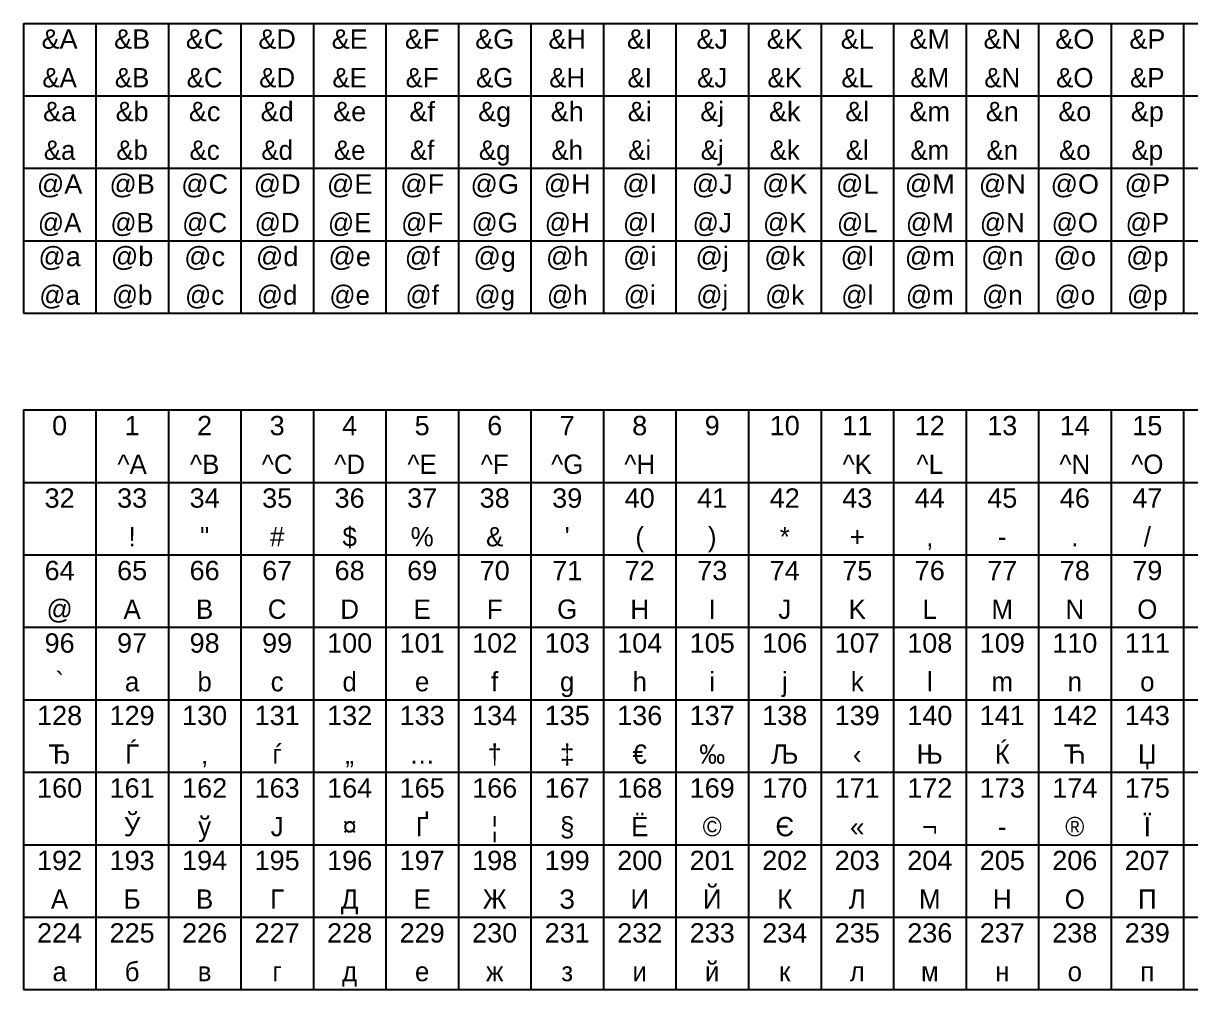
# Model space of a CAD drawing. Header units: millimetres. Extents: x 0 to 480, y -200 to 0.
# Drawn here: x 0 to 241.5, y -200 to 0 of the extents above; entities that cross this region are included whole.
import ezdxf
from ezdxf.enums import TextEntityAlignment as Align

# ---------------------------------------------------------------- set-up
doc = ezdxf.new("R2010")
doc.units = ezdxf.units.MM
doc.styles.get("Standard").update_dxf_attribs({"font": 'arial.ttf'})
doc.styles.add('t', font='es_win.shx', dxfattribs={"bigfont": 'my_b_f.shx'})

# ---------------------------------------------------------------- blocks, each defined once
blk = doc.blocks.new('*U53')
blk.add_text('&A', height=4).set_placement((7.5, -5.25), align=Align.CENTER)
at = {"style": 't'}
blk.add_text('&A', height=4, dxfattribs=at).set_placement((7.5, -13.25), align=Align.CENTER)
blk = doc.blocks.new('*U54')
blk.add_text('&B', height=4).set_placement((7.5, -5.25), align=Align.CENTER)
at = {"style": 't'}
blk.add_text('&B', height=4, dxfattribs=at).set_placement((7.5, -13.25), align=Align.CENTER)
blk = doc.blocks.new('*U55')
blk.add_text('&C', height=4).set_placement((7.5, -5.25), align=Align.CENTER)
at = {"style": 't'}
blk.add_text('&C', height=4, dxfattribs=at).set_placement((7.5, -13.25), align=Align.CENTER)
blk = doc.blocks.new('*U56')
blk.add_text('&D', height=4).set_placement((7.5, -5.25), align=Align.CENTER)
at = {"style": 't'}
blk.add_text('&D', height=4, dxfattribs=at).set_placement((7.5, -13.25), align=Align.CENTER)
blk = doc.blocks.new('*U57')
blk.add_text('&E', height=4).set_placement((7.5, -5.25), align=Align.CENTER)
at = {"style": 't'}
blk.add_text('&E', height=4, dxfattribs=at).set_placement((7.5, -13.25), align=Align.CENTER)
blk = doc.blocks.new('*U58')
blk.add_text('&F', height=4).set_placement((7.5, -5.25), align=Align.CENTER)
at = {"style": 't'}
blk.add_text('&F', height=4, dxfattribs=at).set_placement((7.5, -13.25), align=Align.CENTER)
blk = doc.blocks.new('*U59')
blk.add_text('&G', height=4).set_placement((7.5, -5.25), align=Align.CENTER)
at = {"style": 't'}
blk.add_text('&G', height=4, dxfattribs=at).set_placement((7.5, -13.25), align=Align.CENTER)
blk = doc.blocks.new('*U60')
blk.add_text('&H', height=4).set_placement((7.5, -5.25), align=Align.CENTER)
at = {"style": 't'}
blk.add_text('&H', height=4, dxfattribs=at).set_placement((7.5, -13.25), align=Align.CENTER)
blk = doc.blocks.new('*U61')
blk.add_text('&I', height=4).set_placement((7.5, -5.25), align=Align.CENTER)
at = {"style": 't'}
blk.add_text('&I', height=4, dxfattribs=at).set_placement((7.5, -13.25), align=Align.CENTER)
blk = doc.blocks.new('*U62')
blk.add_text('&J', height=4).set_placement((7.5, -5.25), align=Align.CENTER)
at = {"style": 't'}
blk.add_text('&J', height=4, dxfattribs=at).set_placement((7.5, -13.25), align=Align.CENTER)
blk = doc.blocks.new('*U63')
blk.add_text('&K', height=4).set_placement((7.5, -5.25), align=Align.CENTER)
at = {"style": 't'}
blk.add_text('&K', height=4, dxfattribs=at).set_placement((7.5, -13.25), align=Align.CENTER)
blk = doc.blocks.new('*U64')
blk.add_text('&L', height=4).set_placement((7.5, -5.25), align=Align.CENTER)
at = {"style": 't'}
blk.add_text('&L', height=4, dxfattribs=at).set_placement((7.5, -13.25), align=Align.CENTER)
blk = doc.blocks.new('*U65')
blk.add_text('&M', height=4).set_placement((7.5, -5.25), align=Align.CENTER)
at = {"style": 't'}
blk.add_text('&M', height=4, dxfattribs=at).set_placement((7.5, -13.25), align=Align.CENTER)
blk = doc.blocks.new('*U66')
blk.add_text('&N', height=4).set_placement((7.5, -5.25), align=Align.CENTER)
at = {"style": 't'}
blk.add_text('&N', height=4, dxfattribs=at).set_placement((7.5, -13.25), align=Align.CENTER)
blk = doc.blocks.new('*U67')
blk.add_text('&O', height=4).set_placement((7.5, -5.25), align=Align.CENTER)
at = {"style": 't'}
blk.add_text('&O', height=4, dxfattribs=at).set_placement((7.5, -13.25), align=Align.CENTER)
blk = doc.blocks.new('*U68')
blk.add_text('&P', height=4).set_placement((7.5, -5.25), align=Align.CENTER)
at = {"style": 't'}
blk.add_text('&P', height=4, dxfattribs=at).set_placement((7.5, -13.25), align=Align.CENTER)
blk = doc.blocks.new('*U79')
blk.add_text('&a', height=4).set_placement((7.5, -5.25), align=Align.CENTER)
at = {"style": 't'}
blk.add_text('&a', height=4, dxfattribs=at).set_placement((7.5, -13.25), align=Align.CENTER)
blk = doc.blocks.new('*U80')
blk.add_text('&b', height=4).set_placement((7.5, -5.25), align=Align.CENTER)
at = {"style": 't'}
blk.add_text('&b', height=4, dxfattribs=at).set_placement((7.5, -13.25), align=Align.CENTER)
blk = doc.blocks.new('*U81')
blk.add_text('&c', height=4).set_placement((7.5, -5.25), align=Align.CENTER)
at = {"style": 't'}
blk.add_text('&c', height=4, dxfattribs=at).set_placement((7.5, -13.25), align=Align.CENTER)
blk = doc.blocks.new('*U82')
blk.add_text('&d', height=4).set_placement((7.5, -5.25), align=Align.CENTER)
at = {"style": 't'}
blk.add_text('&d', height=4, dxfattribs=at).set_placement((7.5, -13.25), align=Align.CENTER)
blk = doc.blocks.new('*U83')
blk.add_text('&e', height=4).set_placement((7.5, -5.25), align=Align.CENTER)
at = {"style": 't'}
blk.add_text('&e', height=4, dxfattribs=at).set_placement((7.5, -13.25), align=Align.CENTER)
blk = doc.blocks.new('*U84')
blk.add_text('&f', height=4).set_placement((7.5, -5.25), align=Align.CENTER)
at = {"style": 't'}
blk.add_text('&f', height=4, dxfattribs=at).set_placement((7.5, -13.25), align=Align.CENTER)
blk = doc.blocks.new('*U85')
blk.add_text('&g', height=4).set_placement((7.5, -5.25), align=Align.CENTER)
at = {"style": 't'}
blk.add_text('&g', height=4, dxfattribs=at).set_placement((7.5, -13.25), align=Align.CENTER)
blk = doc.blocks.new('*U86')
blk.add_text('&h', height=4).set_placement((7.5, -5.25), align=Align.CENTER)
at = {"style": 't'}
blk.add_text('&h', height=4, dxfattribs=at).set_placement((7.5, -13.25), align=Align.CENTER)
blk = doc.blocks.new('*U87')
blk.add_text('&i', height=4).set_placement((7.5, -5.25), align=Align.CENTER)
at = {"style": 't'}
blk.add_text('&i', height=4, dxfattribs=at).set_placement((7.5, -13.25), align=Align.CENTER)
blk = doc.blocks.new('*U88')
blk.add_text('&j', height=4).set_placement((7.5, -5.25), align=Align.CENTER)
at = {"style": 't'}
blk.add_text('&j', height=4, dxfattribs=at).set_placement((7.5, -13.25), align=Align.CENTER)
blk = doc.blocks.new('*U89')
blk.add_text('&k', height=4).set_placement((7.5, -5.25), align=Align.CENTER)
at = {"style": 't'}
blk.add_text('&k', height=4, dxfattribs=at).set_placement((7.5, -13.25), align=Align.CENTER)
blk = doc.blocks.new('*U90')
blk.add_text('&l', height=4).set_placement((7.5, -5.25), align=Align.CENTER)
at = {"style": 't'}
blk.add_text('&l', height=4, dxfattribs=at).set_placement((7.5, -13.25), align=Align.CENTER)
blk = doc.blocks.new('*U91')
blk.add_text('&m', height=4).set_placement((7.5, -5.25), align=Align.CENTER)
at = {"style": 't'}
blk.add_text('&m', height=4, dxfattribs=at).set_placement((7.5, -13.25), align=Align.CENTER)
blk = doc.blocks.new('*U92')
blk.add_text('&n', height=4).set_placement((7.5, -5.25), align=Align.CENTER)
at = {"style": 't'}
blk.add_text('&n', height=4, dxfattribs=at).set_placement((7.5, -13.25), align=Align.CENTER)
blk = doc.blocks.new('*U93')
blk.add_text('&o', height=4).set_placement((7.5, -5.25), align=Align.CENTER)
at = {"style": 't'}
blk.add_text('&o', height=4, dxfattribs=at).set_placement((7.5, -13.25), align=Align.CENTER)
blk = doc.blocks.new('*U94')
blk.add_text('&p', height=4).set_placement((7.5, -5.25), align=Align.CENTER)
at = {"style": 't'}
blk.add_text('&p', height=4, dxfattribs=at).set_placement((7.5, -13.25), align=Align.CENTER)
blk = doc.blocks.new('*U105')
blk.add_text('@A', height=4).set_placement((7.5, -5.25), align=Align.CENTER)
at = {"style": 't'}
blk.add_text('@A', height=4, dxfattribs=at).set_placement((7.5, -13.25), align=Align.CENTER)
blk = doc.blocks.new('*U106')
blk.add_text('@B', height=4).set_placement((7.5, -5.25), align=Align.CENTER)
at = {"style": 't'}
blk.add_text('@B', height=4, dxfattribs=at).set_placement((7.5, -13.25), align=Align.CENTER)
blk = doc.blocks.new('*U107')
blk.add_text('@C', height=4).set_placement((7.5, -5.25), align=Align.CENTER)
at = {"style": 't'}
blk.add_text('@C', height=4, dxfattribs=at).set_placement((7.5, -13.25), align=Align.CENTER)
blk = doc.blocks.new('*U108')
blk.add_text('@D', height=4).set_placement((7.5, -5.25), align=Align.CENTER)
at = {"style": 't'}
blk.add_text('@D', height=4, dxfattribs=at).set_placement((7.5, -13.25), align=Align.CENTER)
blk = doc.blocks.new('*U109')
blk.add_text('@E', height=4).set_placement((7.5, -5.25), align=Align.CENTER)
at = {"style": 't'}
blk.add_text('@E', height=4, dxfattribs=at).set_placement((7.5, -13.25), align=Align.CENTER)
blk = doc.blocks.new('*U110')
blk.add_text('@F', height=4).set_placement((7.5, -5.25), align=Align.CENTER)
at = {"style": 't'}
blk.add_text('@F', height=4, dxfattribs=at).set_placement((7.5, -13.25), align=Align.CENTER)
blk = doc.blocks.new('*U111')
blk.add_text('@G', height=4).set_placement((7.5, -5.25), align=Align.CENTER)
at = {"style": 't'}
blk.add_text('@G', height=4, dxfattribs=at).set_placement((7.5, -13.25), align=Align.CENTER)
blk = doc.blocks.new('*U112')
blk.add_text('@H', height=4).set_placement((7.5, -5.25), align=Align.CENTER)
at = {"style": 't'}
blk.add_text('@H', height=4, dxfattribs=at).set_placement((7.5, -13.25), align=Align.CENTER)
blk = doc.blocks.new('*U113')
blk.add_text('@I', height=4).set_placement((7.5, -5.25), align=Align.CENTER)
at = {"style": 't'}
blk.add_text('@I', height=4, dxfattribs=at).set_placement((7.5, -13.25), align=Align.CENTER)
blk = doc.blocks.new('*U114')
blk.add_text('@J', height=4).set_placement((7.5, -5.25), align=Align.CENTER)
at = {"style": 't'}
blk.add_text('@J', height=4, dxfattribs=at).set_placement((7.5, -13.25), align=Align.CENTER)
blk = doc.blocks.new('*U115')
blk.add_text('@K', height=4).set_placement((7.5, -5.25), align=Align.CENTER)
at = {"style": 't'}
blk.add_text('@K', height=4, dxfattribs=at).set_placement((7.5, -13.25), align=Align.CENTER)
blk = doc.blocks.new('*U116')
blk.add_text('@L', height=4).set_placement((7.5, -5.25), align=Align.CENTER)
at = {"style": 't'}
blk.add_text('@L', height=4, dxfattribs=at).set_placement((7.5, -13.25), align=Align.CENTER)
blk = doc.blocks.new('*U117')
blk.add_text('@M', height=4).set_placement((7.5, -5.25), align=Align.CENTER)
at = {"style": 't'}
blk.add_text('@M', height=4, dxfattribs=at).set_placement((7.5, -13.25), align=Align.CENTER)
blk = doc.blocks.new('*U118')
blk.add_text('@N', height=4).set_placement((7.5, -5.25), align=Align.CENTER)
at = {"style": 't'}
blk.add_text('@N', height=4, dxfattribs=at).set_placement((7.5, -13.25), align=Align.CENTER)
blk = doc.blocks.new('*U119')
blk.add_text('@O', height=4).set_placement((7.5, -5.25), align=Align.CENTER)
at = {"style": 't'}
blk.add_text('@O', height=4, dxfattribs=at).set_placement((7.5, -13.25), align=Align.CENTER)
blk = doc.blocks.new('*U120')
blk.add_text('@P', height=4).set_placement((7.5, -5.25), align=Align.CENTER)
at = {"style": 't'}
blk.add_text('@P', height=4, dxfattribs=at).set_placement((7.5, -13.25), align=Align.CENTER)
blk = doc.blocks.new('*U131')
blk.add_text('@a', height=4).set_placement((7.5, -5.25), align=Align.CENTER)
at = {"style": 't'}
blk.add_text('@a', height=4, dxfattribs=at).set_placement((7.5, -13.25), align=Align.CENTER)
blk = doc.blocks.new('*U132')
blk.add_text('@b', height=4).set_placement((7.5, -5.25), align=Align.CENTER)
at = {"style": 't'}
blk.add_text('@b', height=4, dxfattribs=at).set_placement((7.5, -13.25), align=Align.CENTER)
blk = doc.blocks.new('*U133')
blk.add_text('@c', height=4).set_placement((7.5, -5.25), align=Align.CENTER)
at = {"style": 't'}
blk.add_text('@c', height=4, dxfattribs=at).set_placement((7.5, -13.25), align=Align.CENTER)
blk = doc.blocks.new('*U134')
blk.add_text('@d', height=4).set_placement((7.5, -5.25), align=Align.CENTER)
at = {"style": 't'}
blk.add_text('@d', height=4, dxfattribs=at).set_placement((7.5, -13.25), align=Align.CENTER)
blk = doc.blocks.new('*U135')
blk.add_text('@e', height=4).set_placement((7.5, -5.25), align=Align.CENTER)
at = {"style": 't'}
blk.add_text('@e', height=4, dxfattribs=at).set_placement((7.5, -13.25), align=Align.CENTER)
blk = doc.blocks.new('*U136')
blk.add_text('@f', height=4).set_placement((7.5, -5.25), align=Align.CENTER)
at = {"style": 't'}
blk.add_text('@f', height=4, dxfattribs=at).set_placement((7.5, -13.25), align=Align.CENTER)
blk = doc.blocks.new('*U137')
blk.add_text('@g', height=4).set_placement((7.5, -5.25), align=Align.CENTER)
at = {"style": 't'}
blk.add_text('@g', height=4, dxfattribs=at).set_placement((7.5, -13.25), align=Align.CENTER)
blk = doc.blocks.new('*U138')
blk.add_text('@h', height=4).set_placement((7.5, -5.25), align=Align.CENTER)
at = {"style": 't'}
blk.add_text('@h', height=4, dxfattribs=at).set_placement((7.5, -13.25), align=Align.CENTER)
blk = doc.blocks.new('*U139')
blk.add_text('@i', height=4).set_placement((7.5, -5.25), align=Align.CENTER)
at = {"style": 't'}
blk.add_text('@i', height=4, dxfattribs=at).set_placement((7.5, -13.25), align=Align.CENTER)
blk = doc.blocks.new('*U140')
blk.add_text('@j', height=4).set_placement((7.5, -5.25), align=Align.CENTER)
at = {"style": 't'}
blk.add_text('@j', height=4, dxfattribs=at).set_placement((7.5, -13.25), align=Align.CENTER)
blk = doc.blocks.new('*U141')
blk.add_text('@k', height=4).set_placement((7.5, -5.25), align=Align.CENTER)
at = {"style": 't'}
blk.add_text('@k', height=4, dxfattribs=at).set_placement((7.5, -13.25), align=Align.CENTER)
blk = doc.blocks.new('*U142')
blk.add_text('@l', height=4).set_placement((7.5, -5.25), align=Align.CENTER)
at = {"style": 't'}
blk.add_text('@l', height=4, dxfattribs=at).set_placement((7.5, -13.25), align=Align.CENTER)
blk = doc.blocks.new('*U143')
blk.add_text('@m', height=4).set_placement((7.5, -5.25), align=Align.CENTER)
at = {"style": 't'}
blk.add_text('@m', height=4, dxfattribs=at).set_placement((7.5, -13.25), align=Align.CENTER)
blk = doc.blocks.new('*U144')
blk.add_text('@n', height=4).set_placement((7.5, -5.25), align=Align.CENTER)
at = {"style": 't'}
blk.add_text('@n', height=4, dxfattribs=at).set_placement((7.5, -13.25), align=Align.CENTER)
blk = doc.blocks.new('*U145')
blk.add_text('@o', height=4).set_placement((7.5, -5.25), align=Align.CENTER)
at = {"style": 't'}
blk.add_text('@o', height=4, dxfattribs=at).set_placement((7.5, -13.25), align=Align.CENTER)
blk = doc.blocks.new('*U146')
blk.add_text('@p', height=4).set_placement((7.5, -5.25), align=Align.CENTER)
at = {"style": 't'}
blk.add_text('@p', height=4, dxfattribs=at).set_placement((7.5, -13.25), align=Align.CENTER)
blk = doc.blocks.new('*U157')
blk.add_text('0', height=4).set_placement((7.5, -5.25), align=Align.CENTER)
blk = doc.blocks.new('*U158')
blk.add_text('1', height=4).set_placement((7.5, -5.25), align=Align.CENTER)
at = {"style": 't'}
blk.add_text('^A', height=4, dxfattribs=at).set_placement((7.5, -13.25), align=Align.CENTER)
blk = doc.blocks.new('*U159')
blk.add_text('2', height=4).set_placement((7.5, -5.25), align=Align.CENTER)
at = {"style": 't'}
blk.add_text('^B', height=4, dxfattribs=at).set_placement((7.5, -13.25), align=Align.CENTER)
blk = doc.blocks.new('*U160')
blk.add_text('3', height=4).set_placement((7.5, -5.25), align=Align.CENTER)
at = {"style": 't'}
blk.add_text('^C', height=4, dxfattribs=at).set_placement((7.5, -13.25), align=Align.CENTER)
blk = doc.blocks.new('*U161')
blk.add_text('4', height=4).set_placement((7.5, -5.25), align=Align.CENTER)
at = {"style": 't'}
blk.add_text('^D', height=4, dxfattribs=at).set_placement((7.5, -13.25), align=Align.CENTER)
blk = doc.blocks.new('*U162')
blk.add_text('5', height=4).set_placement((7.5, -5.25), align=Align.CENTER)
at = {"style": 't'}
blk.add_text('^E', height=4, dxfattribs=at).set_placement((7.5, -13.25), align=Align.CENTER)
blk = doc.blocks.new('*U163')
blk.add_text('6', height=4).set_placement((7.5, -5.25), align=Align.CENTER)
at = {"style": 't'}
blk.add_text('^F', height=4, dxfattribs=at).set_placement((7.5, -13.25), align=Align.CENTER)
blk = doc.blocks.new('*U164')
blk.add_text('7', height=4).set_placement((7.5, -5.25), align=Align.CENTER)
at = {"style": 't'}
blk.add_text('^G', height=4, dxfattribs=at).set_placement((7.5, -13.25), align=Align.CENTER)
blk = doc.blocks.new('*U165')
blk.add_text('8', height=4).set_placement((7.5, -5.25), align=Align.CENTER)
at = {"style": 't'}
blk.add_text('^H', height=4, dxfattribs=at).set_placement((7.5, -13.25), align=Align.CENTER)
blk = doc.blocks.new('*U166')
blk.add_text('9', height=4).set_placement((7.5, -5.25), align=Align.CENTER)
at = {"style": 't'}
blk.add_text('^I', height=4, dxfattribs=at).set_placement((7.5, -13.25), align=Align.CENTER)
blk = doc.blocks.new('*U167')
blk.add_text('10', height=4).set_placement((7.5, -5.25), align=Align.CENTER)
at = {"style": 't'}
blk.add_text('^J', height=4, dxfattribs=at).set_placement((7.5, -13.25), align=Align.CENTER)
blk = doc.blocks.new('*U168')
blk.add_text('11', height=4).set_placement((7.5, -5.25), align=Align.CENTER)
at = {"style": 't'}
blk.add_text('^K', height=4, dxfattribs=at).set_placement((7.5, -13.25), align=Align.CENTER)
blk = doc.blocks.new('*U169')
blk.add_text('12', height=4).set_placement((7.5, -5.25), align=Align.CENTER)
at = {"style": 't'}
blk.add_text('^L', height=4, dxfattribs=at).set_placement((7.5, -13.25), align=Align.CENTER)
blk = doc.blocks.new('*U170')
blk.add_text('13', height=4).set_placement((7.5, -5.25), align=Align.CENTER)
at = {"style": 't'}
blk.add_text('^M', height=4, dxfattribs=at).set_placement((7.5, -13.25), align=Align.CENTER)
blk = doc.blocks.new('*U171')
blk.add_text('14', height=4).set_placement((7.5, -5.25), align=Align.CENTER)
at = {"style": 't'}
blk.add_text('^N', height=4, dxfattribs=at).set_placement((7.5, -13.25), align=Align.CENTER)
blk = doc.blocks.new('*U172')
blk.add_text('15', height=4).set_placement((7.5, -5.25), align=Align.CENTER)
at = {"style": 't'}
blk.add_text('^O', height=4, dxfattribs=at).set_placement((7.5, -13.25), align=Align.CENTER)
blk = doc.blocks.new('*U189')
blk.add_text('32', height=4).set_placement((7.5, -5.25), align=Align.CENTER)
blk = doc.blocks.new('*U190')
blk.add_text('33', height=4).set_placement((7.5, -5.25), align=Align.CENTER)
at = {"style": 't'}
blk.add_text('!', height=4, dxfattribs=at).set_placement((7.5, -13.25), align=Align.CENTER)
blk = doc.blocks.new('*U191')
blk.add_text('34', height=4).set_placement((7.5, -5.25), align=Align.CENTER)
at = {"style": 't'}
blk.add_text('"', height=4, dxfattribs=at).set_placement((7.5, -13.25), align=Align.CENTER)
blk = doc.blocks.new('*U192')
blk.add_text('35', height=4).set_placement((7.5, -5.25), align=Align.CENTER)
at = {"style": 't'}
blk.add_text('#', height=4, dxfattribs=at).set_placement((7.5, -13.25), align=Align.CENTER)
blk = doc.blocks.new('*U193')
blk.add_text('36', height=4).set_placement((7.5, -5.25), align=Align.CENTER)
at = {"style": 't'}
blk.add_text('$', height=4, dxfattribs=at).set_placement((7.5, -13.25), align=Align.CENTER)
blk = doc.blocks.new('*U194')
blk.add_text('37', height=4).set_placement((7.5, -5.25), align=Align.CENTER)
at = {"style": 't'}
blk.add_text('%', height=4, dxfattribs=at).set_placement((7.5, -13.25), align=Align.CENTER)
blk = doc.blocks.new('*U195')
blk.add_text('38', height=4).set_placement((7.5, -5.25), align=Align.CENTER)
at = {"style": 't'}
blk.add_text('&', height=4, dxfattribs=at).set_placement((7.5, -13.25), align=Align.CENTER)
blk = doc.blocks.new('*U196')
blk.add_text('39', height=4).set_placement((7.5, -5.25), align=Align.CENTER)
at = {"style": 't'}
blk.add_text("'", height=4, dxfattribs=at).set_placement((7.5, -13.25), align=Align.CENTER)
blk = doc.blocks.new('*U197')
blk.add_text('40', height=4).set_placement((7.5, -5.25), align=Align.CENTER)
at = {"style": 't'}
blk.add_text('(', height=4, dxfattribs=at).set_placement((7.5, -13.25), align=Align.CENTER)
blk = doc.blocks.new('*U198')
blk.add_text('41', height=4).set_placement((7.5, -5.25), align=Align.CENTER)
at = {"style": 't'}
blk.add_text(')', height=4, dxfattribs=at).set_placement((7.5, -13.25), align=Align.CENTER)
blk = doc.blocks.new('*U199')
blk.add_text('42', height=4).set_placement((7.5, -5.25), align=Align.CENTER)
at = {"style": 't'}
blk.add_text('*', height=4, dxfattribs=at).set_placement((7.5, -13.25), align=Align.CENTER)
blk = doc.blocks.new('*U200')
blk.add_text('43', height=4).set_placement((7.5, -5.25), align=Align.CENTER)
at = {"style": 't'}
blk.add_text('+', height=4, dxfattribs=at).set_placement((7.5, -13.25), align=Align.CENTER)
blk = doc.blocks.new('*U201')
blk.add_text('44', height=4).set_placement((7.5, -5.25), align=Align.CENTER)
at = {"style": 't'}
blk.add_text(',', height=4, dxfattribs=at).set_placement((7.5, -13.25), align=Align.CENTER)
blk = doc.blocks.new('*U202')
blk.add_text('45', height=4).set_placement((7.5, -5.25), align=Align.CENTER)
at = {"style": 't'}
blk.add_text('-', height=4, dxfattribs=at).set_placement((7.5, -13.25), align=Align.CENTER)
blk = doc.blocks.new('*U203')
blk.add_text('46', height=4).set_placement((7.5, -5.25), align=Align.CENTER)
at = {"style": 't'}
blk.add_text('.', height=4, dxfattribs=at).set_placement((7.5, -13.25), align=Align.CENTER)
blk = doc.blocks.new('*U204')
blk.add_text('47', height=4).set_placement((7.5, -5.25), align=Align.CENTER)
at = {"style": 't'}
blk.add_text('/', height=4, dxfattribs=at).set_placement((7.5, -13.25), align=Align.CENTER)
blk = doc.blocks.new('*U221')
blk.add_text('64', height=4).set_placement((7.5, -5.25), align=Align.CENTER)
at = {"style": 't'}
blk.add_text('@', height=4, dxfattribs=at).set_placement((7.5, -13.25), align=Align.CENTER)
blk = doc.blocks.new('*U222')
blk.add_text('65', height=4).set_placement((7.5, -5.25), align=Align.CENTER)
at = {"style": 't'}
blk.add_text('A', height=4, dxfattribs=at).set_placement((7.5, -13.25), align=Align.CENTER)
blk = doc.blocks.new('*U223')
blk.add_text('66', height=4).set_placement((7.5, -5.25), align=Align.CENTER)
at = {"style": 't'}
blk.add_text('B', height=4, dxfattribs=at).set_placement((7.5, -13.25), align=Align.CENTER)
blk = doc.blocks.new('*U224')
blk.add_text('67', height=4).set_placement((7.5, -5.25), align=Align.CENTER)
at = {"style": 't'}
blk.add_text('C', height=4, dxfattribs=at).set_placement((7.5, -13.25), align=Align.CENTER)
blk = doc.blocks.new('*U225')
blk.add_text('68', height=4).set_placement((7.5, -5.25), align=Align.CENTER)
at = {"style": 't'}
blk.add_text('D', height=4, dxfattribs=at).set_placement((7.5, -13.25), align=Align.CENTER)
blk = doc.blocks.new('*U226')
blk.add_text('69', height=4).set_placement((7.5, -5.25), align=Align.CENTER)
at = {"style": 't'}
blk.add_text('E', height=4, dxfattribs=at).set_placement((7.5, -13.25), align=Align.CENTER)
blk = doc.blocks.new('*U227')
blk.add_text('70', height=4).set_placement((7.5, -5.25), align=Align.CENTER)
at = {"style": 't'}
blk.add_text('F', height=4, dxfattribs=at).set_placement((7.5, -13.25), align=Align.CENTER)
blk = doc.blocks.new('*U228')
blk.add_text('71', height=4).set_placement((7.5, -5.25), align=Align.CENTER)
at = {"style": 't'}
blk.add_text('G', height=4, dxfattribs=at).set_placement((7.5, -13.25), align=Align.CENTER)
blk = doc.blocks.new('*U229')
blk.add_text('72', height=4).set_placement((7.5, -5.25), align=Align.CENTER)
at = {"style": 't'}
blk.add_text('H', height=4, dxfattribs=at).set_placement((7.5, -13.25), align=Align.CENTER)
blk = doc.blocks.new('*U230')
blk.add_text('73', height=4).set_placement((7.5, -5.25), align=Align.CENTER)
at = {"style": 't'}
blk.add_text('I', height=4, dxfattribs=at).set_placement((7.5, -13.25), align=Align.CENTER)
blk = doc.blocks.new('*U231')
blk.add_text('74', height=4).set_placement((7.5, -5.25), align=Align.CENTER)
at = {"style": 't'}
blk.add_text('J', height=4, dxfattribs=at).set_placement((7.5, -13.25), align=Align.CENTER)
blk = doc.blocks.new('*U232')
blk.add_text('75', height=4).set_placement((7.5, -5.25), align=Align.CENTER)
at = {"style": 't'}
blk.add_text('K', height=4, dxfattribs=at).set_placement((7.5, -13.25), align=Align.CENTER)
blk = doc.blocks.new('*U233')
blk.add_text('76', height=4).set_placement((7.5, -5.25), align=Align.CENTER)
at = {"style": 't'}
blk.add_text('L', height=4, dxfattribs=at).set_placement((7.5, -13.25), align=Align.CENTER)
blk = doc.blocks.new('*U234')
blk.add_text('77', height=4).set_placement((7.5, -5.25), align=Align.CENTER)
at = {"style": 't'}
blk.add_text('M', height=4, dxfattribs=at).set_placement((7.5, -13.25), align=Align.CENTER)
blk = doc.blocks.new('*U235')
blk.add_text('78', height=4).set_placement((7.5, -5.25), align=Align.CENTER)
at = {"style": 't'}
blk.add_text('N', height=4, dxfattribs=at).set_placement((7.5, -13.25), align=Align.CENTER)
blk = doc.blocks.new('*U236')
blk.add_text('79', height=4).set_placement((7.5, -5.25), align=Align.CENTER)
at = {"style": 't'}
blk.add_text('O', height=4, dxfattribs=at).set_placement((7.5, -13.25), align=Align.CENTER)
blk = doc.blocks.new('*U253')
blk.add_text('96', height=4).set_placement((7.5, -5.25), align=Align.CENTER)
at = {"style": 't'}
blk.add_text('`', height=4, dxfattribs=at).set_placement((7.5, -13.25), align=Align.CENTER)
blk = doc.blocks.new('*U254')
blk.add_text('97', height=4).set_placement((7.5, -5.25), align=Align.CENTER)
at = {"style": 't'}
blk.add_text('a', height=4, dxfattribs=at).set_placement((7.5, -13.25), align=Align.CENTER)
blk = doc.blocks.new('*U255')
blk.add_text('98', height=4).set_placement((7.5, -5.25), align=Align.CENTER)
at = {"style": 't'}
blk.add_text('b', height=4, dxfattribs=at).set_placement((7.5, -13.25), align=Align.CENTER)
blk = doc.blocks.new('*U256')
blk.add_text('99', height=4).set_placement((7.5, -5.25), align=Align.CENTER)
at = {"style": 't'}
blk.add_text('c', height=4, dxfattribs=at).set_placement((7.5, -13.25), align=Align.CENTER)
blk = doc.blocks.new('*U257')
blk.add_text('100', height=4).set_placement((7.5, -5.25), align=Align.CENTER)
at = {"style": 't'}
blk.add_text('d', height=4, dxfattribs=at).set_placement((7.5, -13.25), align=Align.CENTER)
blk = doc.blocks.new('*U258')
blk.add_text('101', height=4).set_placement((7.5, -5.25), align=Align.CENTER)
at = {"style": 't'}
blk.add_text('e', height=4, dxfattribs=at).set_placement((7.5, -13.25), align=Align.CENTER)
blk = doc.blocks.new('*U259')
blk.add_text('102', height=4).set_placement((7.5, -5.25), align=Align.CENTER)
at = {"style": 't'}
blk.add_text('f', height=4, dxfattribs=at).set_placement((7.5, -13.25), align=Align.CENTER)
blk = doc.blocks.new('*U260')
blk.add_text('103', height=4).set_placement((7.5, -5.25), align=Align.CENTER)
at = {"style": 't'}
blk.add_text('g', height=4, dxfattribs=at).set_placement((7.5, -13.25), align=Align.CENTER)
blk = doc.blocks.new('*U261')
blk.add_text('104', height=4).set_placement((7.5, -5.25), align=Align.CENTER)
at = {"style": 't'}
blk.add_text('h', height=4, dxfattribs=at).set_placement((7.5, -13.25), align=Align.CENTER)
blk = doc.blocks.new('*U262')
blk.add_text('105', height=4).set_placement((7.5, -5.25), align=Align.CENTER)
at = {"style": 't'}
blk.add_text('i', height=4, dxfattribs=at).set_placement((7.5, -13.25), align=Align.CENTER)
blk = doc.blocks.new('*U263')
blk.add_text('106', height=4).set_placement((7.5, -5.25), align=Align.CENTER)
at = {"style": 't'}
blk.add_text('j', height=4, dxfattribs=at).set_placement((7.5, -13.25), align=Align.CENTER)
blk = doc.blocks.new('*U264')
blk.add_text('107', height=4).set_placement((7.5, -5.25), align=Align.CENTER)
at = {"style": 't'}
blk.add_text('k', height=4, dxfattribs=at).set_placement((7.5, -13.25), align=Align.CENTER)
blk = doc.blocks.new('*U265')
blk.add_text('108', height=4).set_placement((7.5, -5.25), align=Align.CENTER)
at = {"style": 't'}
blk.add_text('l', height=4, dxfattribs=at).set_placement((7.5, -13.25), align=Align.CENTER)
blk = doc.blocks.new('*U266')
blk.add_text('109', height=4).set_placement((7.5, -5.25), align=Align.CENTER)
at = {"style": 't'}
blk.add_text('m', height=4, dxfattribs=at).set_placement((7.5, -13.25), align=Align.CENTER)
blk = doc.blocks.new('*U267')
blk.add_text('110', height=4).set_placement((7.5, -5.25), align=Align.CENTER)
at = {"style": 't'}
blk.add_text('n', height=4, dxfattribs=at).set_placement((7.5, -13.25), align=Align.CENTER)
blk = doc.blocks.new('*U268')
blk.add_text('111', height=4).set_placement((7.5, -5.25), align=Align.CENTER)
at = {"style": 't'}
blk.add_text('o', height=4, dxfattribs=at).set_placement((7.5, -13.25), align=Align.CENTER)
blk = doc.blocks.new('*U285')
blk.add_text('128', height=4).set_placement((7.5, -5.25), align=Align.CENTER)
at = {"style": 't'}
blk.add_text('Ђ', height=4, dxfattribs=at).set_placement((7.5, -13.25), align=Align.CENTER)
blk = doc.blocks.new('*U286')
blk.add_text('129', height=4).set_placement((7.5, -5.25), align=Align.CENTER)
at = {"style": 't'}
blk.add_text('Ѓ', height=4, dxfattribs=at).set_placement((7.5, -13.25), align=Align.CENTER)
blk = doc.blocks.new('*U287')
blk.add_text('130', height=4).set_placement((7.5, -5.25), align=Align.CENTER)
at = {"style": 't'}
blk.add_text('‚', height=4, dxfattribs=at).set_placement((7.5, -13.25), align=Align.CENTER)
blk = doc.blocks.new('*U288')
blk.add_text('131', height=4).set_placement((7.5, -5.25), align=Align.CENTER)
at = {"style": 't'}
blk.add_text('ѓ', height=4, dxfattribs=at).set_placement((7.5, -13.25), align=Align.CENTER)
blk = doc.blocks.new('*U289')
blk.add_text('132', height=4).set_placement((7.5, -5.25), align=Align.CENTER)
at = {"style": 't'}
blk.add_text('„', height=4, dxfattribs=at).set_placement((7.5, -13.25), align=Align.CENTER)
blk = doc.blocks.new('*U290')
blk.add_text('133', height=4).set_placement((7.5, -5.25), align=Align.CENTER)
at = {"style": 't'}
blk.add_text('…', height=4, dxfattribs=at).set_placement((7.5, -13.25), align=Align.CENTER)
blk = doc.blocks.new('*U291')
blk.add_text('134', height=4).set_placement((7.5, -5.25), align=Align.CENTER)
at = {"style": 't'}
blk.add_text('†', height=4, dxfattribs=at).set_placement((7.5, -13.25), align=Align.CENTER)
blk = doc.blocks.new('*U292')
blk.add_text('135', height=4).set_placement((7.5, -5.25), align=Align.CENTER)
at = {"style": 't'}
blk.add_text('‡', height=4, dxfattribs=at).set_placement((7.5, -13.25), align=Align.CENTER)
blk = doc.blocks.new('*U293')
blk.add_text('136', height=4).set_placement((7.5, -5.25), align=Align.CENTER)
at = {"style": 't'}
blk.add_text('€', height=4, dxfattribs=at).set_placement((7.5, -13.25), align=Align.CENTER)
blk = doc.blocks.new('*U294')
blk.add_text('137', height=4).set_placement((7.5, -5.25), align=Align.CENTER)
at = {"style": 't'}
blk.add_text('‰', height=4, dxfattribs=at).set_placement((7.5, -13.25), align=Align.CENTER)
blk = doc.blocks.new('*U295')
blk.add_text('138', height=4).set_placement((7.5, -5.25), align=Align.CENTER)
at = {"style": 't'}
blk.add_text('Љ', height=4, dxfattribs=at).set_placement((7.5, -13.25), align=Align.CENTER)
blk = doc.blocks.new('*U296')
blk.add_text('139', height=4).set_placement((7.5, -5.25), align=Align.CENTER)
at = {"style": 't'}
blk.add_text('‹', height=4, dxfattribs=at).set_placement((7.5, -13.25), align=Align.CENTER)
blk = doc.blocks.new('*U297')
blk.add_text('140', height=4).set_placement((7.5, -5.25), align=Align.CENTER)
at = {"style": 't'}
blk.add_text('Њ', height=4, dxfattribs=at).set_placement((7.5, -13.25), align=Align.CENTER)
blk = doc.blocks.new('*U298')
blk.add_text('141', height=4).set_placement((7.5, -5.25), align=Align.CENTER)
at = {"style": 't'}
blk.add_text('Ќ', height=4, dxfattribs=at).set_placement((7.5, -13.25), align=Align.CENTER)
blk = doc.blocks.new('*U299')
blk.add_text('142', height=4).set_placement((7.5, -5.25), align=Align.CENTER)
at = {"style": 't'}
blk.add_text('Ћ', height=4, dxfattribs=at).set_placement((7.5, -13.25), align=Align.CENTER)
blk = doc.blocks.new('*U300')
blk.add_text('143', height=4).set_placement((7.5, -5.25), align=Align.CENTER)
at = {"style": 't'}
blk.add_text('Џ', height=4, dxfattribs=at).set_placement((7.5, -13.25), align=Align.CENTER)
blk = doc.blocks.new('*U317')
blk.add_text('160', height=4).set_placement((7.5, -5.25), align=Align.CENTER)
blk = doc.blocks.new('*U318')
blk.add_text('161', height=4).set_placement((7.5, -5.25), align=Align.CENTER)
at = {"style": 't'}
blk.add_text('Ў', height=4, dxfattribs=at).set_placement((7.5, -13.25), align=Align.CENTER)
blk = doc.blocks.new('*U319')
blk.add_text('162', height=4).set_placement((7.5, -5.25), align=Align.CENTER)
at = {"style": 't'}
blk.add_text('ў', height=4, dxfattribs=at).set_placement((7.5, -13.25), align=Align.CENTER)
blk = doc.blocks.new('*U320')
blk.add_text('163', height=4).set_placement((7.5, -5.25), align=Align.CENTER)
at = {"style": 't'}
blk.add_text('Ј', height=4, dxfattribs=at).set_placement((7.5, -13.25), align=Align.CENTER)
blk = doc.blocks.new('*U321')
blk.add_text('164', height=4).set_placement((7.5, -5.25), align=Align.CENTER)
at = {"style": 't'}
blk.add_text('¤', height=4, dxfattribs=at).set_placement((7.5, -13.25), align=Align.CENTER)
blk = doc.blocks.new('*U322')
blk.add_text('165', height=4).set_placement((7.5, -5.25), align=Align.CENTER)
at = {"style": 't'}
blk.add_text('Ґ', height=4, dxfattribs=at).set_placement((7.5, -13.25), align=Align.CENTER)
blk = doc.blocks.new('*U323')
blk.add_text('166', height=4).set_placement((7.5, -5.25), align=Align.CENTER)
at = {"style": 't'}
blk.add_text('¦', height=4, dxfattribs=at).set_placement((7.5, -13.25), align=Align.CENTER)
blk = doc.blocks.new('*U324')
blk.add_text('167', height=4).set_placement((7.5, -5.25), align=Align.CENTER)
at = {"style": 't'}
blk.add_text('§', height=4, dxfattribs=at).set_placement((7.5, -13.25), align=Align.CENTER)
blk = doc.blocks.new('*U325')
blk.add_text('168', height=4).set_placement((7.5, -5.25), align=Align.CENTER)
at = {"style": 't'}
blk.add_text('Ё', height=4, dxfattribs=at).set_placement((7.5, -13.25), align=Align.CENTER)
blk = doc.blocks.new('*U326')
blk.add_text('169', height=4).set_placement((7.5, -5.25), align=Align.CENTER)
at = {"style": 't'}
blk.add_text('©', height=4, dxfattribs=at).set_placement((7.5, -13.25), align=Align.CENTER)
blk = doc.blocks.new('*U327')
blk.add_text('170', height=4).set_placement((7.5, -5.25), align=Align.CENTER)
at = {"style": 't'}
blk.add_text('Є', height=4, dxfattribs=at).set_placement((7.5, -13.25), align=Align.CENTER)
blk = doc.blocks.new('*U328')
blk.add_text('171', height=4).set_placement((7.5, -5.25), align=Align.CENTER)
at = {"style": 't'}
blk.add_text('«', height=4, dxfattribs=at).set_placement((7.5, -13.25), align=Align.CENTER)
blk = doc.blocks.new('*U329')
blk.add_text('172', height=4).set_placement((7.5, -5.25), align=Align.CENTER)
at = {"style": 't'}
blk.add_text('¬', height=4, dxfattribs=at).set_placement((7.5, -13.25), align=Align.CENTER)
blk = doc.blocks.new('*U330')
blk.add_text('173', height=4).set_placement((7.5, -5.25), align=Align.CENTER)
at = {"style": 't'}
blk.add_text('\xad', height=4, dxfattribs=at).set_placement((7.5, -13.25), align=Align.CENTER)
blk = doc.blocks.new('*U331')
blk.add_text('174', height=4).set_placement((7.5, -5.25), align=Align.CENTER)
at = {"style": 't'}
blk.add_text('®', height=4, dxfattribs=at).set_placement((7.5, -13.25), align=Align.CENTER)
blk = doc.blocks.new('*U332')
blk.add_text('175', height=4).set_placement((7.5, -5.25), align=Align.CENTER)
at = {"style": 't'}
blk.add_text('Ї', height=4, dxfattribs=at).set_placement((7.5, -13.25), align=Align.CENTER)
blk = doc.blocks.new('*U349')
blk.add_text('192', height=4).set_placement((7.5, -5.25), align=Align.CENTER)
at = {"style": 't'}
blk.add_text('А', height=4, dxfattribs=at).set_placement((7.5, -13.25), align=Align.CENTER)
blk = doc.blocks.new('*U350')
blk.add_text('193', height=4).set_placement((7.5, -5.25), align=Align.CENTER)
at = {"style": 't'}
blk.add_text('Б', height=4, dxfattribs=at).set_placement((7.5, -13.25), align=Align.CENTER)
blk = doc.blocks.new('*U351')
blk.add_text('194', height=4).set_placement((7.5, -5.25), align=Align.CENTER)
at = {"style": 't'}
blk.add_text('В', height=4, dxfattribs=at).set_placement((7.5, -13.25), align=Align.CENTER)
blk = doc.blocks.new('*U352')
blk.add_text('195', height=4).set_placement((7.5, -5.25), align=Align.CENTER)
at = {"style": 't'}
blk.add_text('Г', height=4, dxfattribs=at).set_placement((7.5, -13.25), align=Align.CENTER)
blk = doc.blocks.new('*U353')
blk.add_text('196', height=4).set_placement((7.5, -5.25), align=Align.CENTER)
at = {"style": 't'}
blk.add_text('Д', height=4, dxfattribs=at).set_placement((7.5, -13.25), align=Align.CENTER)
blk = doc.blocks.new('*U354')
blk.add_text('197', height=4).set_placement((7.5, -5.25), align=Align.CENTER)
at = {"style": 't'}
blk.add_text('Е', height=4, dxfattribs=at).set_placement((7.5, -13.25), align=Align.CENTER)
blk = doc.blocks.new('*U355')
blk.add_text('198', height=4).set_placement((7.5, -5.25), align=Align.CENTER)
at = {"style": 't'}
blk.add_text('Ж', height=4, dxfattribs=at).set_placement((7.5, -13.25), align=Align.CENTER)
blk = doc.blocks.new('*U356')
blk.add_text('199', height=4).set_placement((7.5, -5.25), align=Align.CENTER)
at = {"style": 't'}
blk.add_text('З', height=4, dxfattribs=at).set_placement((7.5, -13.25), align=Align.CENTER)
blk = doc.blocks.new('*U357')
blk.add_text('200', height=4).set_placement((7.5, -5.25), align=Align.CENTER)
at = {"style": 't'}
blk.add_text('И', height=4, dxfattribs=at).set_placement((7.5, -13.25), align=Align.CENTER)
blk = doc.blocks.new('*U358')
blk.add_text('201', height=4).set_placement((7.5, -5.25), align=Align.CENTER)
at = {"style": 't'}
blk.add_text('Й', height=4, dxfattribs=at).set_placement((7.5, -13.25), align=Align.CENTER)
blk = doc.blocks.new('*U359')
blk.add_text('202', height=4).set_placement((7.5, -5.25), align=Align.CENTER)
at = {"style": 't'}
blk.add_text('К', height=4, dxfattribs=at).set_placement((7.5, -13.25), align=Align.CENTER)
blk = doc.blocks.new('*U360')
blk.add_text('203', height=4).set_placement((7.5, -5.25), align=Align.CENTER)
at = {"style": 't'}
blk.add_text('Л', height=4, dxfattribs=at).set_placement((7.5, -13.25), align=Align.CENTER)
blk = doc.blocks.new('*U361')
blk.add_text('204', height=4).set_placement((7.5, -5.25), align=Align.CENTER)
at = {"style": 't'}
blk.add_text('М', height=4, dxfattribs=at).set_placement((7.5, -13.25), align=Align.CENTER)
blk = doc.blocks.new('*U362')
blk.add_text('205', height=4).set_placement((7.5, -5.25), align=Align.CENTER)
at = {"style": 't'}
blk.add_text('Н', height=4, dxfattribs=at).set_placement((7.5, -13.25), align=Align.CENTER)
blk = doc.blocks.new('*U363')
blk.add_text('206', height=4).set_placement((7.5, -5.25), align=Align.CENTER)
at = {"style": 't'}
blk.add_text('О', height=4, dxfattribs=at).set_placement((7.5, -13.25), align=Align.CENTER)
blk = doc.blocks.new('*U364')
blk.add_text('207', height=4).set_placement((7.5, -5.25), align=Align.CENTER)
at = {"style": 't'}
blk.add_text('П', height=4, dxfattribs=at).set_placement((7.5, -13.25), align=Align.CENTER)
blk = doc.blocks.new('*U381')
blk.add_text('224', height=4).set_placement((7.5, -5.25), align=Align.CENTER)
at = {"style": 't'}
blk.add_text('а', height=4, dxfattribs=at).set_placement((7.5, -13.25), align=Align.CENTER)
blk = doc.blocks.new('*U382')
blk.add_text('225', height=4).set_placement((7.5, -5.25), align=Align.CENTER)
at = {"style": 't'}
blk.add_text('б', height=4, dxfattribs=at).set_placement((7.5, -13.25), align=Align.CENTER)
blk = doc.blocks.new('*U383')
blk.add_text('226', height=4).set_placement((7.5, -5.25), align=Align.CENTER)
at = {"style": 't'}
blk.add_text('в', height=4, dxfattribs=at).set_placement((7.5, -13.25), align=Align.CENTER)
blk = doc.blocks.new('*U384')
blk.add_text('227', height=4).set_placement((7.5, -5.25), align=Align.CENTER)
at = {"style": 't'}
blk.add_text('г', height=4, dxfattribs=at).set_placement((7.5, -13.25), align=Align.CENTER)
blk = doc.blocks.new('*U385')
blk.add_text('228', height=4).set_placement((7.5, -5.25), align=Align.CENTER)
at = {"style": 't'}
blk.add_text('д', height=4, dxfattribs=at).set_placement((7.5, -13.25), align=Align.CENTER)
blk = doc.blocks.new('*U386')
blk.add_text('229', height=4).set_placement((7.5, -5.25), align=Align.CENTER)
at = {"style": 't'}
blk.add_text('е', height=4, dxfattribs=at).set_placement((7.5, -13.25), align=Align.CENTER)
blk = doc.blocks.new('*U387')
blk.add_text('230', height=4).set_placement((7.5, -5.25), align=Align.CENTER)
at = {"style": 't'}
blk.add_text('ж', height=4, dxfattribs=at).set_placement((7.5, -13.25), align=Align.CENTER)
blk = doc.blocks.new('*U388')
blk.add_text('231', height=4).set_placement((7.5, -5.25), align=Align.CENTER)
at = {"style": 't'}
blk.add_text('з', height=4, dxfattribs=at).set_placement((7.5, -13.25), align=Align.CENTER)
blk = doc.blocks.new('*U389')
blk.add_text('232', height=4).set_placement((7.5, -5.25), align=Align.CENTER)
at = {"style": 't'}
blk.add_text('и', height=4, dxfattribs=at).set_placement((7.5, -13.25), align=Align.CENTER)
blk = doc.blocks.new('*U390')
blk.add_text('233', height=4).set_placement((7.5, -5.25), align=Align.CENTER)
at = {"style": 't'}
blk.add_text('й', height=4, dxfattribs=at).set_placement((7.5, -13.25), align=Align.CENTER)
blk = doc.blocks.new('*U391')
blk.add_text('234', height=4).set_placement((7.5, -5.25), align=Align.CENTER)
at = {"style": 't'}
blk.add_text('к', height=4, dxfattribs=at).set_placement((7.5, -13.25), align=Align.CENTER)
blk = doc.blocks.new('*U392')
blk.add_text('235', height=4).set_placement((7.5, -5.25), align=Align.CENTER)
at = {"style": 't'}
blk.add_text('л', height=4, dxfattribs=at).set_placement((7.5, -13.25), align=Align.CENTER)
blk = doc.blocks.new('*U393')
blk.add_text('236', height=4).set_placement((7.5, -5.25), align=Align.CENTER)
at = {"style": 't'}
blk.add_text('м', height=4, dxfattribs=at).set_placement((7.5, -13.25), align=Align.CENTER)
blk = doc.blocks.new('*U394')
blk.add_text('237', height=4).set_placement((7.5, -5.25), align=Align.CENTER)
at = {"style": 't'}
blk.add_text('н', height=4, dxfattribs=at).set_placement((7.5, -13.25), align=Align.CENTER)
blk = doc.blocks.new('*U395')
blk.add_text('238', height=4).set_placement((7.5, -5.25), align=Align.CENTER)
at = {"style": 't'}
blk.add_text('о', height=4, dxfattribs=at).set_placement((7.5, -13.25), align=Align.CENTER)
blk = doc.blocks.new('*U396')
blk.add_text('239', height=4).set_placement((7.5, -5.25), align=Align.CENTER)
at = {"style": 't'}
blk.add_text('п', height=4, dxfattribs=at).set_placement((7.5, -13.25), align=Align.CENTER)

msp = doc.modelspace()

# ---------------------------------------------------------------- linework, layer by layer
for p, q in [((0, 0), (0, -60)), ((0, 0), (390, 0)), ((15, 0), (15, -60)), ((30, 0), (30, -60)), ((45, 0), (45, -60)), ((60, 0), (60, -60)), ((75, 0), (75, -60)), ((90, 0), (90, -60)), ((105, 0), (105, -60)), ((120, 0), (120, -60)), ((135, 0), (135, -60)), ((150, 0), (150, -60)), ((165, 0), (165, -60)), ((180, 0), (180, -60)), ((195, 0), (195, -60)), ((210, 0), (210, -60)), ((225, 0), (225, -60)), ((240, 0), (240, -60)), ((0, -15), (390, -15)), ((0, -30), (390, -30)), ((0, -45), (390, -45)), ((0, -60), (390, -60)), ((0, -60), (390, -60)), ((0, -80), (0, -200)), ((0, -80), (480, -80)), ((15, -80), (15, -200)), ((30, -80), (30, -200)), ((45, -80), (45, -200)), ((60, -80), (60, -200)), ((75, -80), (75, -200)), ((90, -80), (90, -200)), ((105, -80), (105, -200)), ((120, -80), (120, -200)), ((135, -80), (135, -200)), ((150, -80), (150, -200)), ((165, -80), (165, -200)), ((180, -80), (180, -200)), ((195, -80), (195, -200)), ((210, -80), (210, -200)), ((225, -80), (225, -200)), ((240, -80), (240, -200)), ((0, -95), (480, -95)), ((0, -110), (480, -110)), ((0, -125), (480, -125)), ((0, -140), (480, -140)), ((0, -155), (480, -155)), ((0, -170), (480, -170)), ((0, -185), (480, -185)), ((0, -200), (480, -200))]:
    msp.add_line(p, q)

# ---------------------------------------------------------------- block references
for name, p in [('*U53', (0, 0)), ('*U54', (15, 0)), ('*U55', (30, 0)), ('*U56', (45, 0)), ('*U57', (60, 0)), ('*U58', (75, 0)), ('*U59', (90, 0)), ('*U60', (105, 0)), ('*U61', (120, 0)), ('*U62', (135, 0)), ('*U63', (150, 0)), ('*U64', (165, 0)), ('*U65', (180, 0)), ('*U66', (195, 0)), ('*U67', (210, 0)), ('*U68', (225, 0)), ('*U79', (0, -15)), ('*U80', (15, -15)), ('*U81', (30, -15)), ('*U82', (45, -15)), ('*U83', (60, -15)), ('*U84', (75, -15)), ('*U85', (90, -15)), ('*U86', (105, -15)), ('*U87', (120, -15)), ('*U88', (135, -15)), ('*U89', (150, -15)), ('*U90', (165, -15)), ('*U91', (180, -15)), ('*U92', (195, -15)), ('*U93', (210, -15)), ('*U94', (225, -15)), ('*U105', (0, -30)), ('*U106', (15, -30)), ('*U107', (30, -30)), ('*U108', (45, -30)), ('*U109', (60, -30)), ('*U110', (75, -30)), ('*U111', (90, -30)), ('*U112', (105, -30)), ('*U113', (120, -30)), ('*U114', (135, -30)), ('*U115', (150, -30)), ('*U116', (165, -30)), ('*U117', (180, -30)), ('*U118', (195, -30)), ('*U119', (210, -30)), ('*U120', (225, -30)), ('*U131', (0, -45)), ('*U132', (15, -45)), ('*U133', (30, -45)), ('*U134', (45, -45)), ('*U135', (60, -45)), ('*U136', (75, -45)), ('*U137', (90, -45)), ('*U138', (105, -45)), ('*U139', (120, -45)), ('*U140', (135, -45)), ('*U141', (150, -45)), ('*U142', (165, -45)), ('*U143', (180, -45)), ('*U144', (195, -45)), ('*U145', (210, -45)), ('*U146', (225, -45)), ('*U157', (0, -80)), ('*U158', (15, -80)), ('*U159', (30, -80)), ('*U160', (45, -80)), ('*U161', (60, -80)), ('*U162', (75, -80)), ('*U163', (90, -80)), ('*U164', (105, -80)), ('*U165', (120, -80)), ('*U166', (135, -80)), ('*U167', (150, -80)), ('*U168', (165, -80)), ('*U169', (180, -80)), ('*U170', (195, -80)), ('*U171', (210, -80)), ('*U172', (225, -80)), ('*U189', (0, -95)), ('*U190', (15, -95)), ('*U191', (30, -95)), ('*U192', (45, -95)), ('*U193', (60, -95)), ('*U194', (75, -95)), ('*U195', (90, -95)), ('*U196', (105, -95)), ('*U197', (120, -95)), ('*U198', (135, -95)), ('*U199', (150, -95)), ('*U200', (165, -95)), ('*U201', (180, -95)), ('*U202', (195, -95)), ('*U203', (210, -95)), ('*U204', (225, -95)), ('*U221', (0, -110)), ('*U222', (15, -110)), ('*U223', (30, -110)), ('*U224', (45, -110)), ('*U225', (60, -110)), ('*U226', (75, -110)), ('*U227', (90, -110)), ('*U228', (105, -110)), ('*U229', (120, -110)), ('*U230', (135, -110)), ('*U231', (150, -110)), ('*U232', (165, -110)), ('*U233', (180, -110)), ('*U234', (195, -110)), ('*U235', (210, -110)), ('*U236', (225, -110)), ('*U253', (0, -125)), ('*U254', (15, -125)), ('*U255', (30, -125)), ('*U256', (45, -125)), ('*U257', (60, -125)), ('*U258', (75, -125)), ('*U259', (90, -125)), ('*U260', (105, -125)), ('*U261', (120, -125)), ('*U262', (135, -125)), ('*U263', (150, -125)), ('*U264', (165, -125)), ('*U265', (180, -125)), ('*U266', (195, -125)), ('*U267', (210, -125)), ('*U268', (225, -125)), ('*U285', (0, -140)), ('*U286', (15, -140)), ('*U287', (30, -140)), ('*U288', (45, -140)), ('*U289', (60, -140)), ('*U290', (75, -140)), ('*U291', (90, -140)), ('*U292', (105, -140)), ('*U293', (120, -140)), ('*U294', (135, -140)), ('*U295', (150, -140)), ('*U296', (165, -140)), ('*U297', (180, -140)), ('*U298', (195, -140)), ('*U299', (210, -140)), ('*U300', (225, -140)), ('*U317', (0, -155)), ('*U318', (15, -155)), ('*U319', (30, -155)), ('*U320', (45, -155)), ('*U321', (60, -155)), ('*U322', (75, -155)), ('*U323', (90, -155)), ('*U324', (105, -155)), ('*U325', (120, -155)), ('*U326', (135, -155)), ('*U327', (150, -155)), ('*U328', (165, -155)), ('*U329', (180, -155)), ('*U330', (195, -155)), ('*U331', (210, -155)), ('*U332', (225, -155)), ('*U349', (0, -170)), ('*U350', (15, -170)), ('*U351', (30, -170)), ('*U352', (45, -170)), ('*U353', (60, -170)), ('*U354', (75, -170)), ('*U355', (90, -170)), ('*U356', (105, -170)), ('*U357', (120, -170)), ('*U358', (135, -170)), ('*U359', (150, -170)), ('*U360', (165, -170)), ('*U361', (180, -170)), ('*U362', (195, -170)), ('*U363', (210, -170)), ('*U364', (225, -170)), ('*U381', (0, -185)), ('*U382', (15, -185)), ('*U383', (30, -185)), ('*U384', (45, -185)), ('*U385', (60, -185)), ('*U386', (75, -185)), ('*U387', (90, -185)), ('*U388', (105, -185)), ('*U389', (120, -185)), ('*U390', (135, -185)), ('*U391', (150, -185)), ('*U392', (165, -185)), ('*U393', (180, -185)), ('*U394', (195, -185)), ('*U395', (210, -185)), ('*U396', (225, -185))]:
    msp.add_blockref(name, p)

doc.saveas('drawing.dxf')
